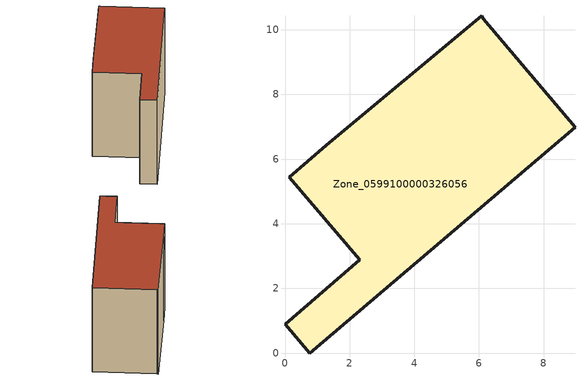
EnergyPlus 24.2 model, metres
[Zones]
Zone_0599100000326056
 floor ground (C_G): 2.31,2.88 0.13,5.44 1.27,6.43 6.08,10.43 6.14,10.34 8.97,6.98 0.77,0 0,0.9 z0
 wall outside (C_F): 0.13,5.44 2.31,2.88 0,0.9 0.77,0 8.97,6.98 6.14,10.34 6.08,10.43 1.27,6.43 0.13,5.44 z0:6.99
 roof outside (C_R): 8.97,6.98 6.14,10.34 6.08,10.43 1.27,6.43 0.13,5.44 2.31,2.88 0,0.9 0.77,0 z6.99
[BUILDING]
Pand.0599100000326056: North Axis=0; Terrain=City; Loads Convergence Tolerance Value=0.04; Temperature Convergence Tolerance Value=0.4; Solar Distribution=FullExterior; Maximum Number of Warmup Days=25; Minimum Number of Warmup Days=1
[Site:Location]
Rotterdam.The.Hague.AP_ZH_NLD Design_Conditions: Latitude=51.96; Longitude=4.45; Time Zone=1; Elevation=-4.5
[SITE:GROUNDTEMPERATURE:BUILDINGSURFACE]
18, 18, 18, 18, 18, 18, 18, 18, 18, 18, 18, 18
[MATERIAL] Thermal Absorptance=0.9; Solar Absorptance=0.7; Visible Absorptance=0.7
Name | Roughness | Thickness | Conductivity | Density | Specific Heat
G.TI.1946 | MediumSmooth | 0.15 | 1 | 540 | 1210
F.TI.1946 | Rough | 0.3 | 0.857143 | 1920 | 840
R.TI.1946 | MediumRough | 0.2 | 0.1 | 1500 | 1000
[CONSTRUCTION]
C_G: G.TI.1946
C_F: F.TI.1946
C_R: R.TI.1946
[ZONE]
Zone_0599100000326056: Type=1; Multiplier=1; Ceiling Height=Autocalculate; Volume=Autocalculate; Floor Area=autocalculate; Part of Total Floor Area=Yes
[ZONEINFILTRATION:DESIGNFLOWRATE]
Infil_Zone_0599100000326056: Zone or ZoneList or Space or SpaceList=Zone_0599100000326056; Schedule=AlwaysOn; Design Flow Rate Calculation Method=Flow/Area; Flow Rate per Floor Area=0.003; Constant Term Coefficient=1; Temperature Term Coefficient=0; Velocity Term Coefficient=0; Velocity Squared Term Coefficient=0
[HVACTEMPLATE:ZONE:IDEALLOADSAIRSYSTEM]
Zone_0599100000326056: Maximum Heating Supply Air Temperature=50; Minimum Cooling Supply Air Temperature=13; Maximum Heating Supply Air Humidity Ratio=0.0156; Minimum Cooling Supply Air Humidity Ratio=0.0077; Heating Limit=NoLimit; Cooling Limit=NoLimit; Dehumidification Control Type=ConstantSensibleHeatRatio; Cooling Sensible Heat Ratio=0.7; Dehumidification Setpoint=60; Humidification Control Type=None; Humidification Setpoint=30; Outdoor Air Method=None; Outdoor Air Flow Rate per Person=0.00944; Outdoor Air Flow Rate per Zone Floor Area=0; Outdoor Air Flow Rate per Zone=0; Demand Controlled Ventilation Type=None; Outdoor Air Economizer Type=NoEconomizer; Heat Recovery Type=None; Sensible Heat Recovery Effectiveness=0.7; Latent Heat Recovery Effectiveness=0.65
[ZONECONTROL:THERMOSTAT]
ThermostatControl_Zone_0599100000326056: Zone or ZoneList=Zone_0599100000326056; Control Type Schedule=DualSetpointControlType; Control 1=Thermostat_Zone_0599100000326056; Temperature Difference Between Cutout And Setpoint=0
[THERMOSTATSETPOINT:DUALSETPOINT]
Thermostat_Zone_0599100000326056: Heating Setpoint Temperature Schedule=HeatingSetpoint_Zone_0599100000326056; Cooling Setpoint Temperature Schedule=CoolingSetpoint_Zone_0599100000326056
[SCHEDULE:COMPACT]
HeatingSetpoint_Zone_0599100000326056: Through: 12/31, For: AllDays, Until: 24:00, 21
CoolingSetpoint_Zone_0599100000326056: Through: 12/31, For: AllDays, Until: 24:00, 24
DualSetpointControlType: Through: 12/31, For: AllDays, Until: 24:00, 4
AlwaysOn: Through: 12/31, For: AllDays, Until: 24:00, 1
